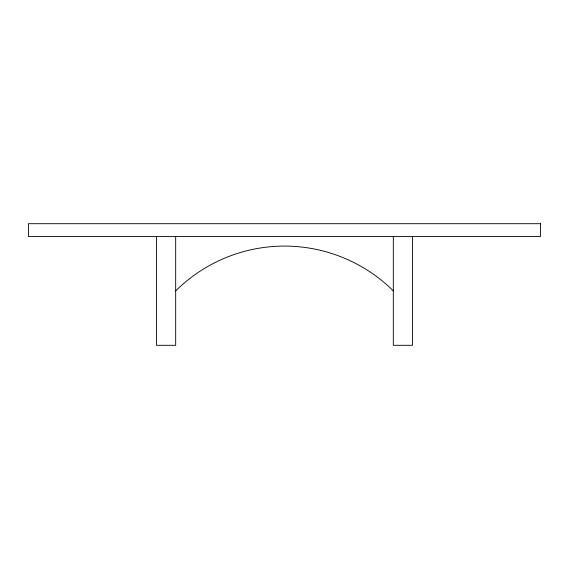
<?xml version="1.0" encoding="UTF-8"?>
<svg xmlns="http://www.w3.org/2000/svg" width="569" height="569" viewBox="0 0 569 569"><rect width="100%" height="100%" fill="white"/><g stroke="black" fill="none" stroke-linecap="round" stroke-linejoin="round"><path stroke-width="0.85" d="M412.525 236.498L412.525 345.305L393.321 345.305L393.321 236.498M175.679 236.498L175.679 345.305L156.475 345.305L156.475 236.498M175.679 290.901A154.548 154.548 0 0 1 393.321 290.901M540.55 223.695L28.45 223.695L28.45 236.498L540.55 236.498L540.55 223.695"/></g></svg>
